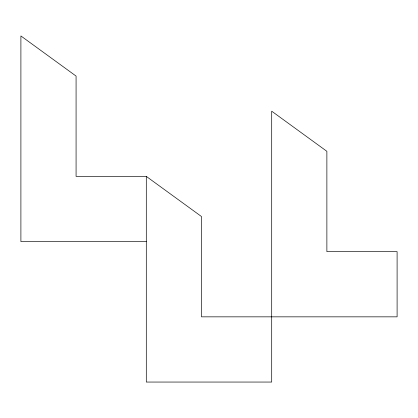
<?xml version="1.0" encoding="UTF-8"?>
<svg xmlns="http://www.w3.org/2000/svg" width="418" height="418" viewBox="0 0 418 418"><rect width="100%" height="100%" fill="white"/><g stroke="black" fill="none" stroke-linecap="round" stroke-linejoin="round"><path stroke-width="0.63" d="M146.3 176.396L146.3 382.052L271.7 382.052L271.7 111.188L326.876 151.316L326.876 251.636L397.1 251.636L397.1 316.844L201.476 316.844L201.476 216.524L146.3 176.396L76.076 176.396L76.076 76.076L20.9 35.948L20.9 241.604L146.3 241.604"/></g></svg>
